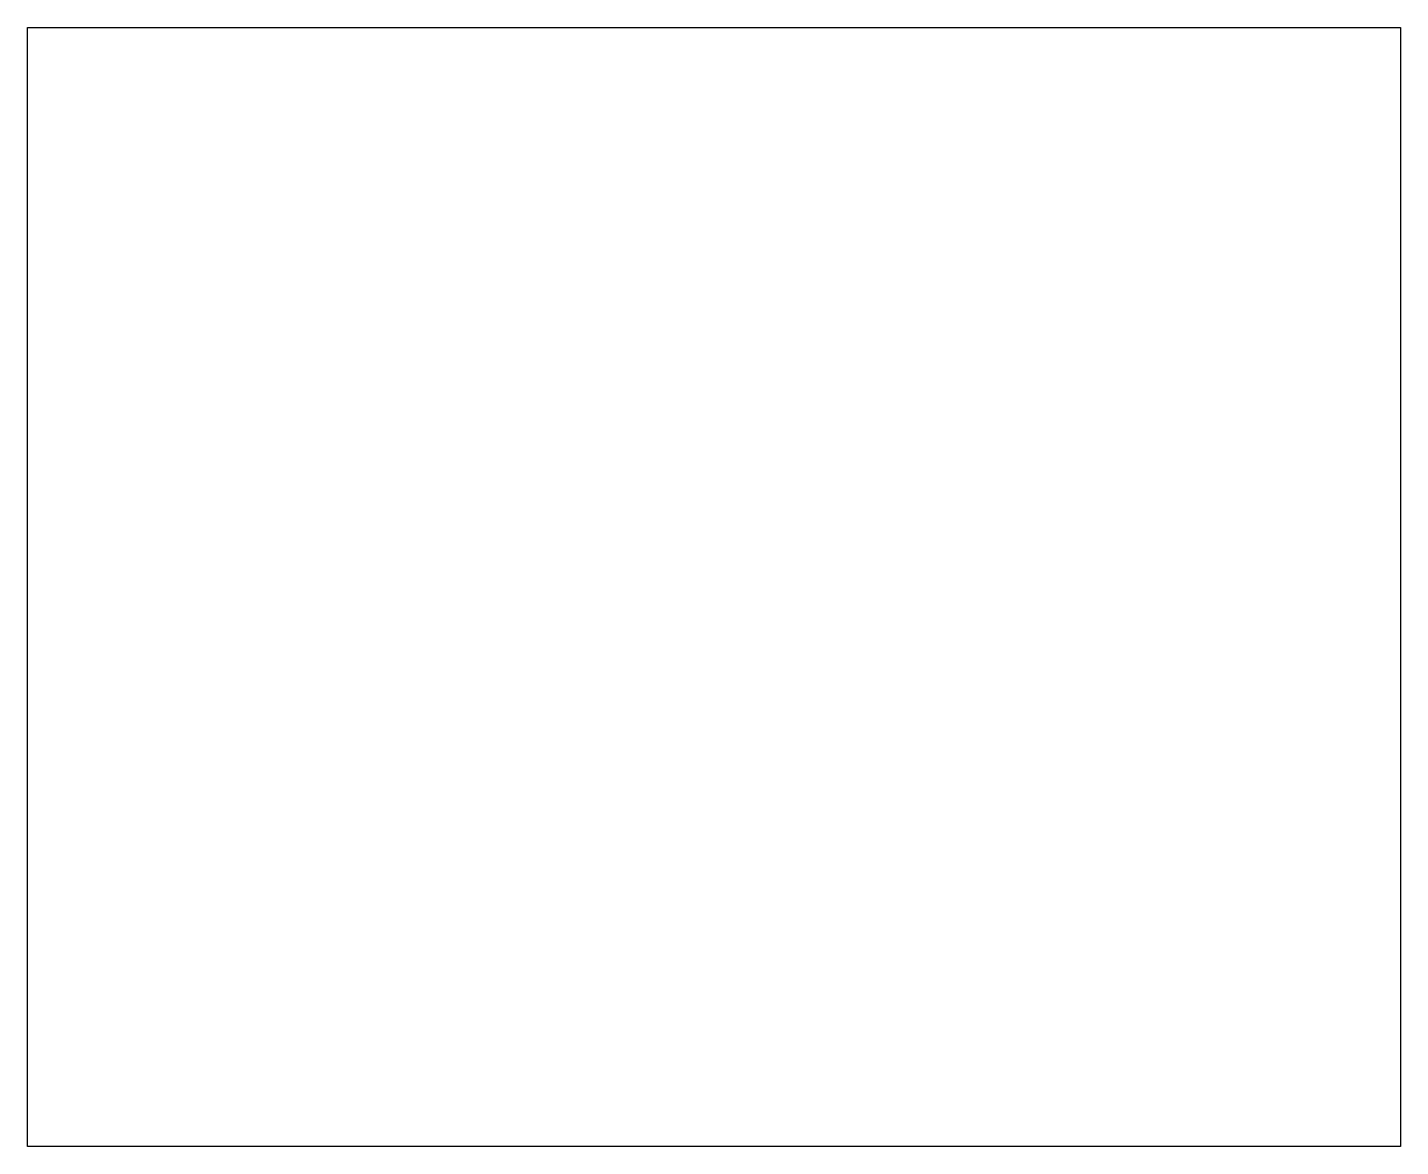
# Model space of a CAD drawing. Extents: x 6 to 113, y -43 to 43.
import ezdxf

# ---------------------------------------------------------------- set-up
doc = ezdxf.new("R2010")
doc.units = 0
doc.layers.get('0').update_dxf_attribs({"linetype": 'continuous'})

# ---------------------------------------------------------------- blocks, each defined once
blk = doc.blocks.new('SKETCH025')
at = {"color": 7}
for p, q in [((6.35, -43.45), (6.35, 43.45)), ((6.35, 43.45), (112.95, 43.45)), ((112.95, 43.45), (112.95, -43.45)), ((112.95, -43.45), (6.35, -43.45))]:
    blk.add_line(p, q, dxfattribs=at)

msp = doc.modelspace()

# ---------------------------------------------------------------- block references
at = {"color": 7}
msp.add_blockref('SKETCH025', (0, 0), dxfattribs=at)

doc.saveas('drawing.dxf')
